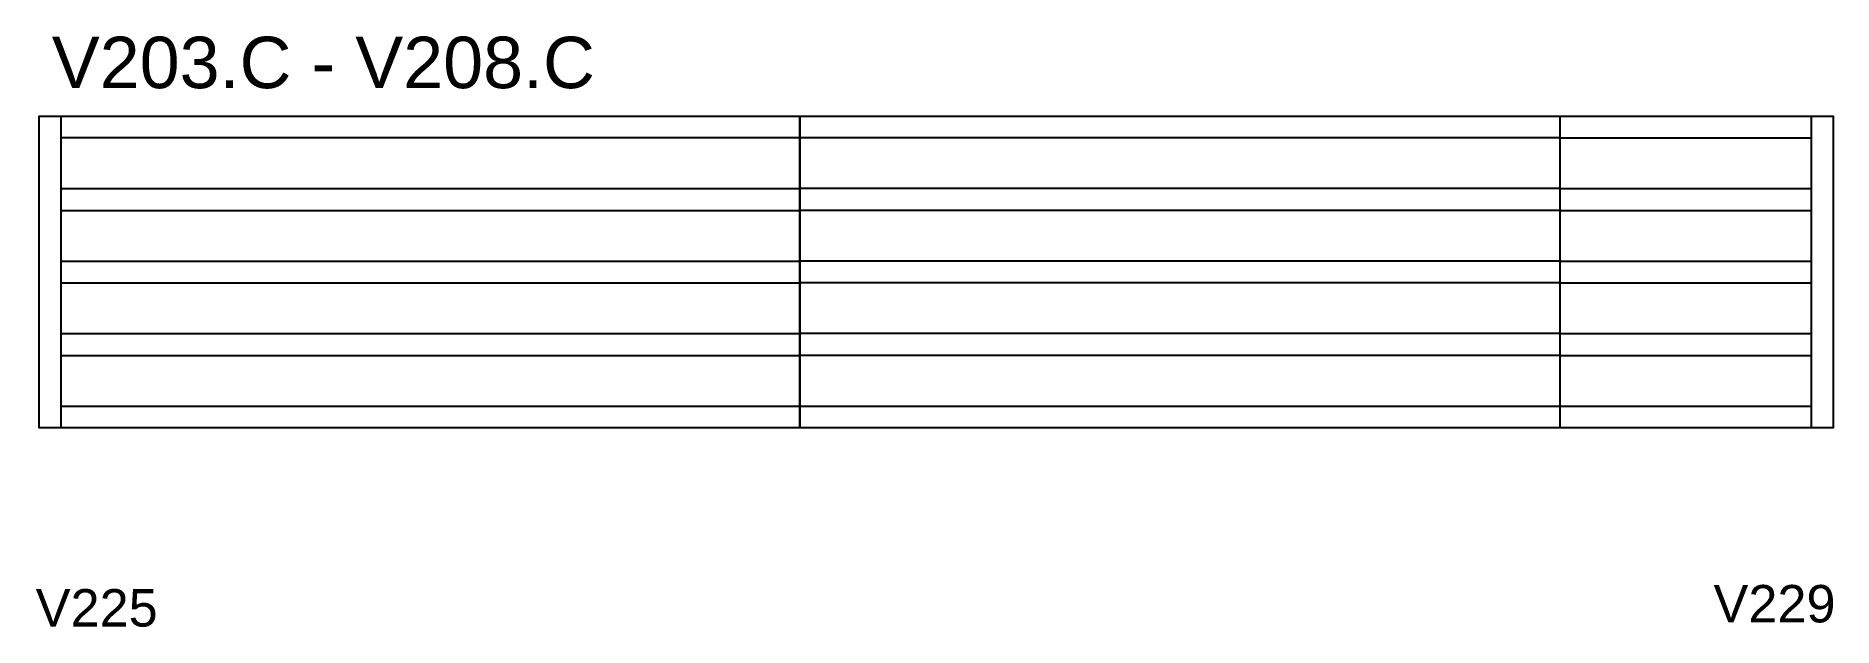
# Model space of a CAD drawing. Extents: x 1673 to 2250, y 17182 to 17372.
import ezdxf

# ---------------------------------------------------------------- set-up
doc = ezdxf.new("R2010")
doc.units = 0
for name, color, linetype in [('5', 5, 'Continuous'), ('NOMENCLATURA', 7, 'Continuous'), ('Painéis', 200, 'Continuous'), ('SARR_2.2x7', 40, 'Continuous')]:
    doc.layers.add(name, color=color, linetype=linetype)
doc.styles.get("Standard").update_dxf_attribs({"font": 'arial.ttf'})

msp = doc.modelspace()

# ---------------------------------------------------------------- linework, layer by layer
at = {"layer": 'Painéis'}
msp.add_line((2162.17, 17245.89), (2162.17, 17345.89), dxfattribs=at)
for points in [[(1918.17, 17245.89), (1674.17, 17245.89), (1674.17, 17345.89), (1918.17, 17345.89)], [(1918.17, 17345.89), (2249.67, 17345.89), (2249.67, 17245.89), (1918.17, 17245.89)]]:
    msp.add_lwpolyline(points, close=True, dxfattribs=at)
at = {"layer": 'SARR_2.2x7', "linetype": 'Continuous'}
for p, q in [((1681.17, 17345.89), (1681.17, 17245.89)), ((2242.67, 17345.89), (2242.67, 17245.89)), ((1918.17, 17338.89), (1681.17, 17338.89)), ((2162.17, 17338.89), (1918.17, 17338.89)), ((2162.17, 17338.89), (2242.67, 17338.89)), ((1681.17, 17322.64), (1918.17, 17322.64)), ((2162.17, 17322.64), (1918.17, 17322.64)), ((2162.17, 17322.64), (2242.67, 17322.64)), ((1681.17, 17315.64), (1918.17, 17315.64)), ((2162.17, 17315.64), (1918.17, 17315.64)), ((2162.17, 17315.64), (2242.67, 17315.64)), ((1681.17, 17299.39), (1918.17, 17299.39)), ((2162.17, 17299.39), (1918.17, 17299.39)), ((2162.17, 17299.39), (2242.67, 17299.39)), ((1681.17, 17292.39), (1918.17, 17292.39)), ((2162.17, 17292.39), (1918.17, 17292.39)), ((2162.17, 17292.39), (2242.67, 17292.39)), ((1681.17, 17276.14), (1918.17, 17276.14)), ((2162.17, 17276.14), (1918.17, 17276.14)), ((2162.17, 17276.14), (2242.67, 17276.14)), ((1681.17, 17269.14), (1918.17, 17269.14)), ((2162.17, 17269.14), (1918.17, 17269.14)), ((2162.17, 17269.14), (2242.67, 17269.14)), ((1681.17, 17252.89), (1918.17, 17252.89)), ((1918.17, 17252.89), (2162.17, 17252.89)), ((2162.17, 17252.89), (2242.67, 17252.89))]:
    msp.add_line(p, q, dxfattribs=at)

# ---------------------------------------------------------------- texts
at = {"layer": '5', "linetype": 'Continuous'}
for s, p in [('V225', (1673.06, 17182.16)), ('V229', (2211.32, 17183.48))]:
    msp.add_text(s, height=12, rotation=359.99996, dxfattribs=at).set_placement(p)
at = {"layer": 'NOMENCLATURA', "linetype": 'Continuous'}
msp.add_text('V203.C - V208.C', height=16.5, dxfattribs=at).set_placement((1678.23, 17354.86))

doc.saveas('drawing.dxf')
